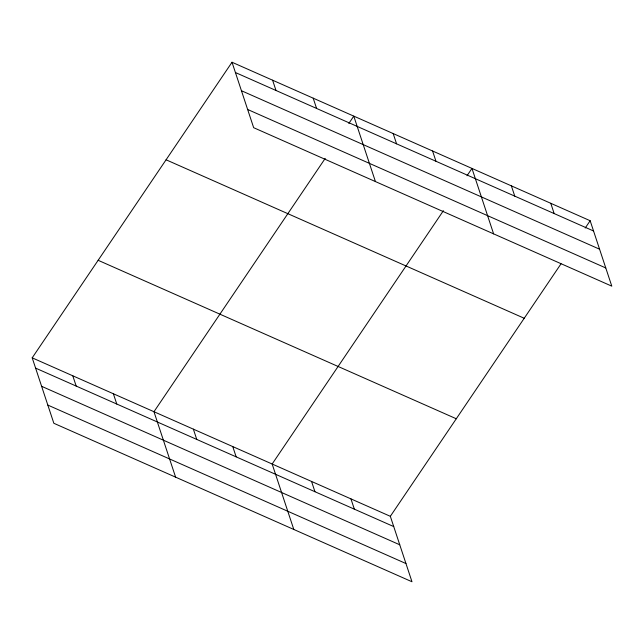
<?xml version="1.0" encoding="UTF-8"?>
<svg xmlns="http://www.w3.org/2000/svg" width="644" height="644" viewBox="0 0 644 644"><rect width="100%" height="100%" fill="white"/><g stroke="black" fill="none" stroke-linecap="round" stroke-linejoin="round"><path stroke-width="0.97" d="M32.2 357.839L390.336 516.311L411.983 581.757L53.846 423.277L32.2 357.839L232.017 62.243L590.154 220.723L611.8 286.161L253.664 127.689L232.017 62.243M325.212 158.4L153.964 411.717L175.611 477.164M348.839 123.447L353.781 116.129L375.428 181.568M443.394 210.693L272.154 464.01L293.801 529.457M467.021 175.74L471.971 168.422L493.61 233.869M390.336 516.311L561.037 263.798M585.211 228.032L590.154 220.723M235.414 72.522L593.551 230.995M241.436 90.724L599.572 249.196M247.642 109.48L605.779 267.96M166.08 159.793L524.216 318.265M98.138 260.289L456.282 418.761M35.597 368.11L393.734 526.583M41.619 386.311L399.755 544.792M47.825 405.076L405.962 563.548M550.765 203.287L554.162 213.558M511.368 185.858L514.765 196.13M432.575 150.994L435.972 161.266M393.178 133.558L396.575 143.829M313.193 98.17L316.59 108.442M272.605 80.21L276.002 90.482M350.948 498.875L354.345 509.146M311.551 481.446L314.948 491.718M232.758 446.582L236.155 456.854M193.361 429.146L196.758 439.425M113.376 393.758L116.773 404.029M72.788 375.798L76.185 386.07"/></g></svg>
